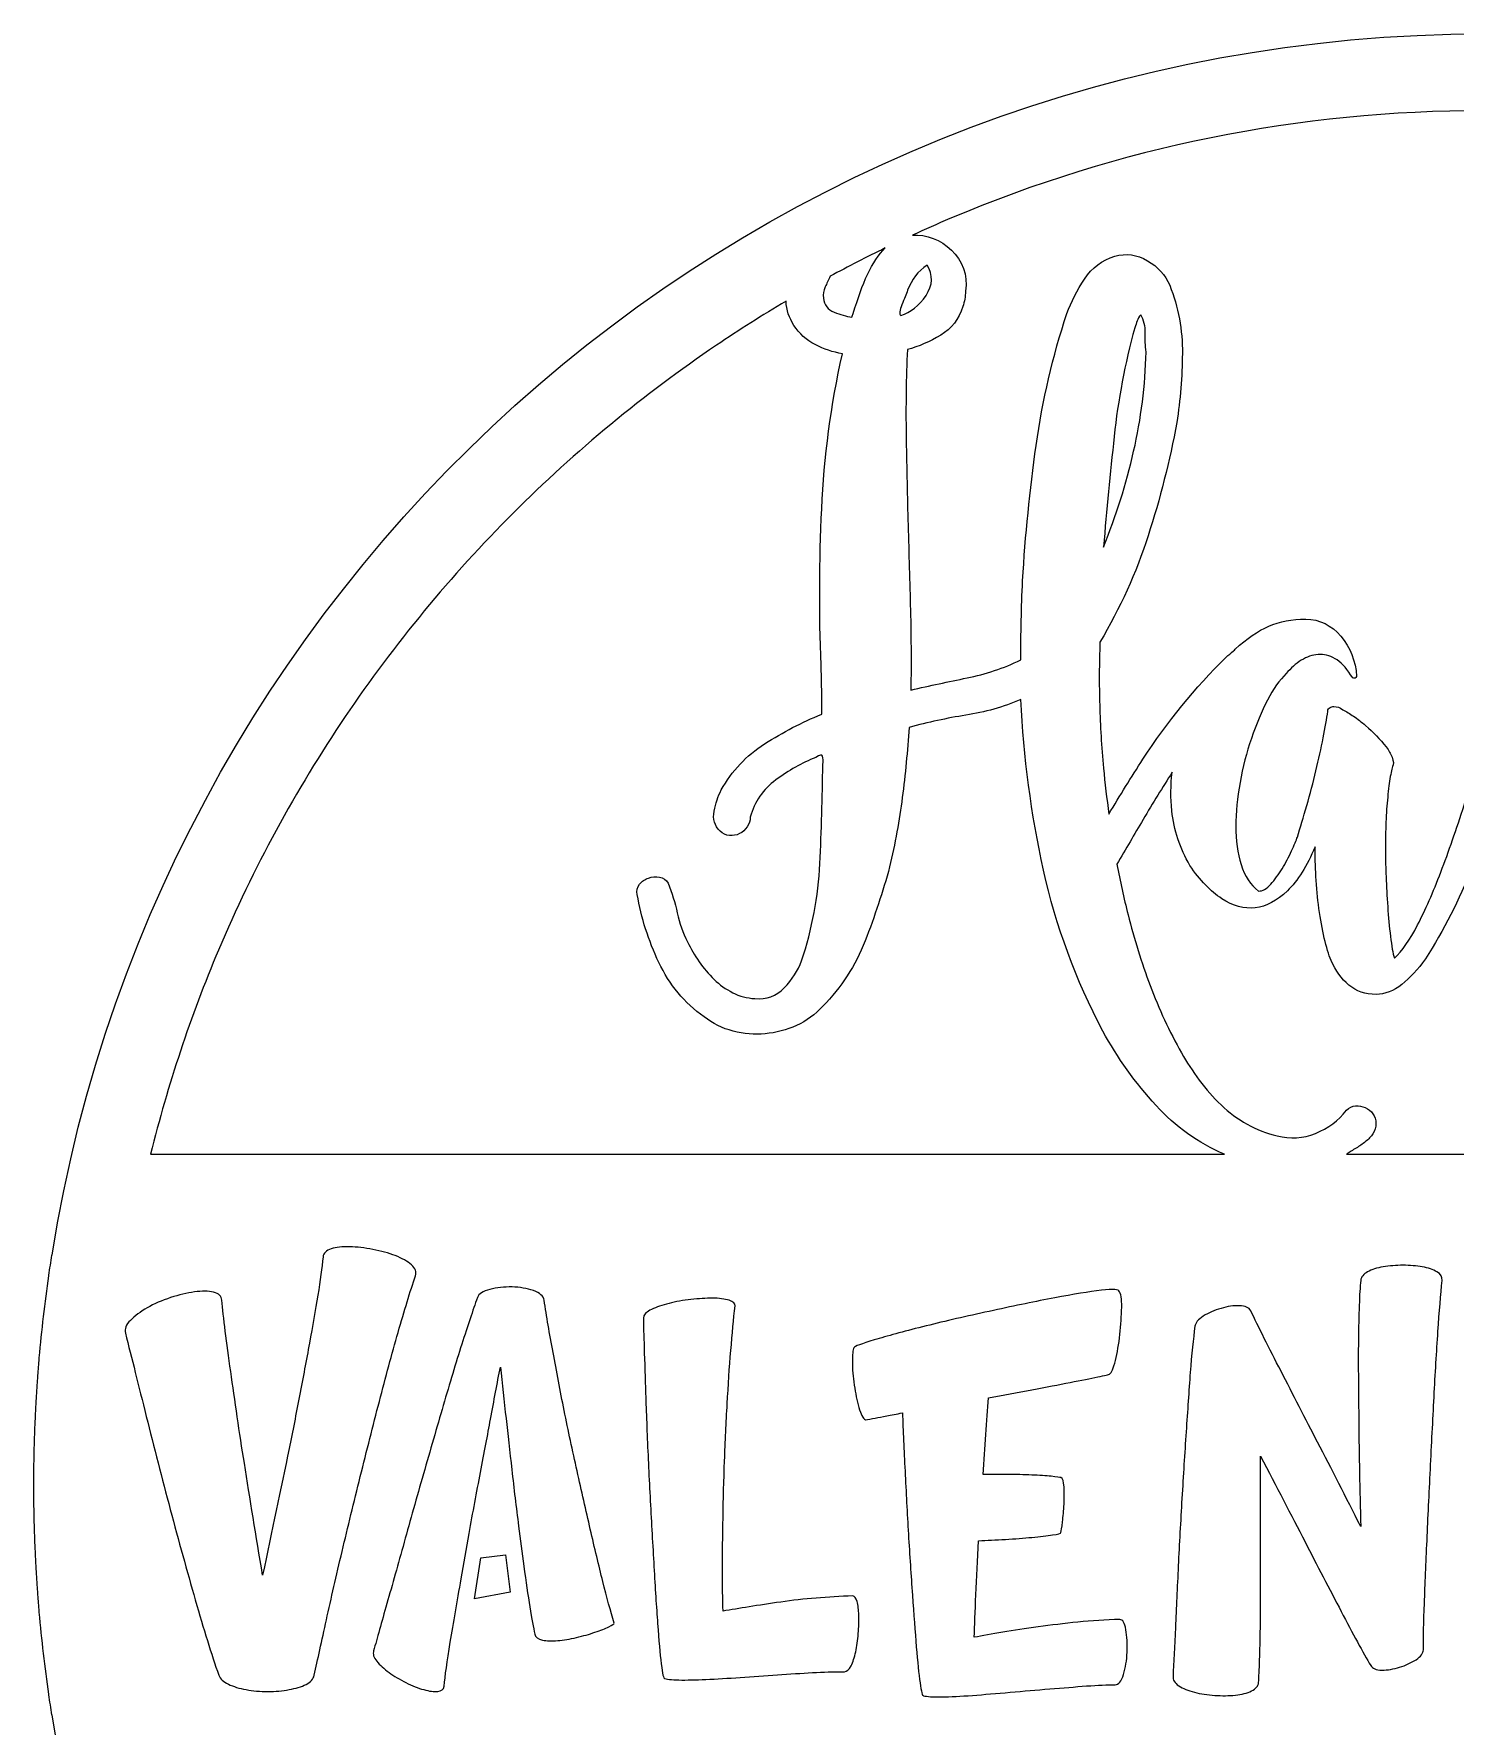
# Model space of a CAD drawing. Header units: inches. Extents: x -4083 to 8083, y -1951 to 5918.
# Drawn here: x -4083 to -2221, y -367 to 1849 of the extents above; entities that cross this region are included whole.
import ezdxf

# ---------------------------------------------------------------- set-up
doc = ezdxf.new("R2010")
doc.units = ezdxf.units.IN
doc.header["$MEASUREMENT"] = 0
doc.layers.add('2', color=7, linetype='Continuous')

msp = doc.modelspace()

# ---------------------------------------------------------------- linework, layer by layer
at = {"layer": '2', "lineweight": 0}
msp.add_lwpolyline([(-3459, -191.4), (-3505.9, -199.8), (-3497.7, -146.5), (-3465, -142.6), (-3459, -191.4)], dxfattribs=at)
for points, knots in [([(-283.1, -24.6), (-283.1, -21.9), (-283.2, -19.3), (-283.2, -16.6), (-283.3, -10.5), (-283.5, -4.3), (-283.6, 1.9), (-283.7, 4.9), (-283.8, 8), (-283.9, 11.1), (-284.1, 16.9), (-284.3, 22.6), (-284.6, 28.4), (-284.7, 31.5), (-284.8, 34.6), (-285, 37.7), (-285.2, 43.5), (-285.5, 49.4), (-285.9, 55.2), (-286, 58.1), (-286.2, 61), (-286.3, 63.8), (-286.7, 70.1), (-287.1, 76.4), (-287.6, 82.7), (-287.7, 85.1), (-287.9, 87.4), (-288.1, 89.8), (-288.6, 97.2), (-289.2, 104.7), (-289.8, 112.1), (-289.9, 113.2), (-290, 114.4), (-290.1, 115.5), (-293.2, 151.6), (-297.4, 187.4), (-302.5, 223), (-302.6, 223.1), (-302.6, 223.3), (-302.6, 223.5), (-303.9, 232.3), (-305.2, 241.1), (-306.6, 249.9), (-306.6, 250), (-306.6, 250), (-306.6, 250), (-450.9, 1156.3), (-1236, 1849), (-2182.9, 1849), (-3129.8, 1849), (-3914.8, 1156.3), (-4059.1, 250), (-4059.1, 250), (-4059.2, 249.9), (-4059.2, 249.9), (-4060.6, 241.1), (-4061.9, 232.4), (-4063.2, 223.6), (-4063.2, 223.3), (-4063.2, 223.1), (-4063.3, 222.9), (-4068.4, 187.4), (-4072.5, 151.7), (-4075.7, 115.6), (-4075.8, 114.4), (-4075.9, 113.2), (-4076, 111.9), (-4076.6, 104.6), (-4077.2, 97.2), (-4077.7, 89.8), (-4077.9, 87.4), (-4078.1, 85), (-4078.2, 82.6), (-4078.7, 76.4), (-4079.1, 70.2), (-4079.4, 63.9), (-4079.6, 61), (-4079.8, 58.1), (-4079.9, 55.2), (-4080.3, 49.4), (-4080.6, 43.6), (-4080.8, 37.8), (-4081, 34.6), (-4081.1, 31.5), (-4081.2, 28.3), (-4081.5, 22.6), (-4081.7, 16.9), (-4081.9, 11.2), (-4082, 8.1), (-4082.1, 4.9), (-4082.2, 1.8), (-4082.3, -4.3), (-4082.4, -10.3), (-4082.5, -16.4), (-4082.6, -19.1), (-4082.7, -21.9), (-4082.7, -24.6), (-4082.8, -33.4), (-4082.9, -42.2), (-4082.9, -51), (-4082.9, -59.8), (-4082.8, -68.6), (-4082.7, -77.4), (-4082.7, -80.2), (-4082.6, -82.9), (-4082.5, -85.6), (-4082.4, -91.7), (-4082.3, -97.8), (-4082.2, -103.8), (-4082.1, -107), (-4082, -110.1), (-4081.9, -113.3), (-4081.7, -119), (-4081.5, -124.7), (-4081.2, -130.4), (-4081.1, -133.5), (-4081, -136.7), (-4080.8, -139.8), (-4080.6, -145.6), (-4080.3, -151.4), (-4079.9, -157.2), (-4079.8, -160.1), (-4079.6, -163), (-4079.4, -166), (-4079.1, -172.2), (-4078.7, -178.4), (-4078.2, -184.6), (-4078.1, -187.1), (-4077.9, -189.5), (-4077.7, -191.9), (-4077.2, -199.2), (-4076.6, -206.6), (-4076, -214), (-4075.9, -215.2), (-4075.8, -216.4), (-4075.7, -217.6), (-4072.5, -253.7), (-4068.4, -289.5), (-4063.3, -325), (-4063.2, -325.2), (-4063.2, -325.4), (-4063.2, -325.6), (-4061.9, -334.4), (-4060.6, -343.2), (-4059.2, -351.9), (-4059.2, -352), (-4059.1, -352), (-4059.1, -352.1), (-3914.8, -1258.4), (-3129.8, -1951), (-2182.9, -1951), (-1236, -1951), (-450.9, -1258.3), (-306.6, -352.1), (-306.6, -352), (-306.6, -352), (-306.6, -352), (-305.2, -343.2), (-303.9, -334.4), (-302.6, -325.6), (-302.6, -325.4), (-302.6, -325.2), (-302.5, -325), (-297.4, -289.5), (-293.2, -253.7), (-290.1, -217.6), (-290, -216.4), (-289.9, -215.3), (-289.8, -214.1), (-289.2, -206.7), (-288.6, -199.3), (-288.1, -191.8), (-287.9, -189.5), (-287.7, -187.1), (-287.6, -184.8), (-287.1, -178.5), (-286.7, -172.2), (-286.3, -165.9), (-286.2, -163), (-286, -160.2), (-285.9, -157.3), (-285.5, -151.4), (-285.2, -145.6), (-285, -139.7), (-284.8, -136.6), (-284.7, -133.5), (-284.6, -130.5), (-284.3, -124.7), (-284.1, -118.9), (-283.9, -113.1), (-283.8, -110), (-283.7, -107), (-283.6, -103.9), (-283.5, -97.7), (-283.3, -91.6), (-283.2, -85.4), (-283.2, -82.8), (-283.1, -80.1), (-283.1, -77.5), (-283, -68.7), (-282.9, -59.8), (-282.9, -51), (-282.9, -42.2), (-283, -33.4), (-283.1, -24.6)], [0, 0, 0, 0, 1, 1, 1, 2, 2, 2, 3, 3, 3, 4, 4, 4, 5, 5, 5, 6, 6, 6, 7, 7, 7, 8, 8, 8, 9, 9, 9, 10, 10, 10, 11, 11, 11, 12, 12, 12, 13, 13, 13, 14, 14, 14, 15, 15, 15, 16, 16, 16, 17, 17, 17, 18, 18, 18, 19, 19, 19, 20, 20, 20, 21, 21, 21, 22, 22, 22, 23, 23, 23, 24, 24, 24, 25, 25, 25, 26, 26, 26, 27, 27, 27, 28, 28, 28, 29, 29, 29, 30, 30, 30, 31, 31, 31, 32, 32, 32, 33, 33, 33, 34, 34, 34, 35, 35, 35, 36, 36, 36, 37, 37, 37, 38, 38, 38, 39, 39, 39, 40, 40, 40, 41, 41, 41, 42, 42, 42, 43, 43, 43, 44, 44, 44, 45, 45, 45, 46, 46, 46, 47, 47, 47, 48, 48, 48, 49, 49, 49, 50, 50, 50, 51, 51, 51, 52, 52, 52, 53, 53, 53, 54, 54, 54, 55, 55, 55, 56, 56, 56, 57, 57, 57, 58, 58, 58, 59, 59, 59, 60, 60, 60, 61, 61, 61, 62, 62, 62, 63, 63, 63, 64, 64, 64, 65, 65, 65, 66, 66, 66, 67, 67, 67, 68, 68, 68, 68]), ([(-2182.9, 1748.4), (-1939.9, 1748.4), (-1704.3, 1700.9), (-1482.5, 1607), (-1375.9, 1562), (-1273.1, 1506.1), (-1176.9, 1441.2), (-1081.6, 1376.8), (-992, 1302.8), (-910.5, 1221.4), (-829, 1139.9), (-755.1, 1050.3), (-690.7, 955), (-625.7, 858.8), (-569.9, 756), (-524.8, 649.4), (-488, 562.3), (-458.3, 473), (-435.8, 382), (-435.8, 382), (-1257, 382), (-1257, 382), (-1252.1, 385.5), (-1247.4, 389.3), (-1243, 393.4), (-1223.2, 411), (-1205.6, 436.1), (-1190.4, 468.1), (-1175.2, 500.2), (-1161.9, 534.7), (-1150.8, 570.7), (-1139.7, 606.8), (-1130.4, 642.8), (-1123.2, 677.7), (-1116, 712.7), (-1110.3, 742.5), (-1106.5, 766.3), (-1106.5, 766.3), (-1106, 769.1), (-1106, 769.1), (-1106, 769.1), (-1103.3, 768.3), (-1103.3, 768.3), (-1097.4, 766.6), (-1091.1, 763.2), (-1084.5, 758.3), (-1077.8, 753.4), (-1071.6, 746.4), (-1065.9, 737.6), (-1060.2, 728.7), (-1055.5, 717.8), (-1052.1, 705), (-1048.8, 692.3), (-1047, 677), (-1047, 659.6), (-1047, 654.2), (-1045.5, 650.3), (-1042.5, 647.7), (-1039.3, 645), (-1036, 643.7), (-1032.4, 643.7), (-1028.8, 643.7), (-1025.5, 645), (-1022.3, 647.7), (-1019.3, 650.2), (-1017.7, 654.5), (-1017.7, 660.4), (-1017.7, 682.4), (-1020.2, 701.6), (-1025.2, 717.4), (-1030.1, 733.3), (-1036.6, 746.7), (-1044.4, 757.3), (-1052.3, 767.9), (-1061.2, 776.3), (-1071, 782.2), (-1080.8, 788.2), (-1090.4, 792.6), (-1099.7, 795.3), (-1099.7, 795.3), (-1101.6, 795.9), (-1101.6, 795.9), (-1101.6, 795.9), (-1101.5, 797.9), (-1101.5, 797.9), (-1100.9, 809), (-1099.6, 824.4), (-1097.7, 843.6), (-1095.8, 862.4), (-1093.8, 883.7), (-1091.8, 906.8), (-1089.9, 929.3), (-1087.7, 953.1), (-1085.1, 977.6), (-1082.6, 1001.7), (-1080.7, 1024.6), (-1079.3, 1045.7), (-1077.8, 1067.9), (-1076.7, 1086.2), (-1075.9, 1101.8), (-1075.1, 1117.7), (-1075.2, 1128.8), (-1076.3, 1134.7), (-1078.5, 1147.7), (-1083.7, 1160.2), (-1091.8, 1171.8), (-1100, 1183.6), (-1109.7, 1194), (-1120.6, 1202.7), (-1131.6, 1211.5), (-1143, 1218.6), (-1154.4, 1223.7), (-1165.8, 1228.9), (-1175.6, 1231.5), (-1183.5, 1231.5), (-1188.8, 1231.5), (-1193, 1230.2), (-1196.3, 1227.6), (-1197.9, 1219.7), (-1200, 1206.7), (-1202.4, 1188.9), (-1204.9, 1170.4), (-1208, 1149.1), (-1211.6, 1125.6), (-1215.2, 1102.2), (-1219.5, 1077.3), (-1224.2, 1051.8), (-1228.9, 1026.2), (-1234.4, 1002.7), (-1240.6, 982.1), (-1246.7, 961.3), (-1253.9, 943.9), (-1261.7, 930.4), (-1270.1, 916.2), (-1279.6, 909.6), (-1290.2, 910.8), (-1290.2, 910.8), (-1291.5, 910.9), (-1291.5, 910.9), (-1291.5, 910.9), (-1292.1, 912.2), (-1292.1, 912.2), (-1303.3, 935.2), (-1311.7, 962.4), (-1317, 993.2), (-1322.3, 1023.9), (-1325.7, 1056), (-1327.1, 1088.6), (-1328.5, 1121.2), (-1328.5, 1154.2), (-1327.1, 1186.8), (-1325.8, 1219.2), (-1323.8, 1249.6), (-1321.3, 1277.3), (-1318.7, 1305), (-1316.1, 1329), (-1313.3, 1348.6), (-1310.5, 1368.4), (-1308.6, 1382.3), (-1307.4, 1390.1), (-1307, 1394.4), (-1309, 1397.5), (-1313.9, 1399.6), (-1319.4, 1401.9), (-1326.8, 1403.1), (-1335.9, 1403.1), (-1335.9, 1403.1), (-1340.1, 1403.1), (-1340.1, 1403.1), (-1349.9, 1403.1), (-1360.7, 1401.7), (-1372.2, 1399), (-1383.8, 1396.2), (-1395.3, 1392.4), (-1406.5, 1387.4), (-1417.7, 1382.5), (-1427.9, 1376.4), (-1436.9, 1369.3), (-1445.7, 1362.4), (-1452, 1354.7), (-1455.8, 1346.2), (-1460.7, 1324.2), (-1464.3, 1297.4), (-1466.6, 1266.5), (-1468.8, 1235.4), (-1469, 1202.4), (-1467.4, 1168.4), (-1465.7, 1134.2), (-1461.8, 1099.8), (-1455.7, 1066.1), (-1451.7, 1044.2), (-1446.6, 1023.3), (-1440.4, 1003.6), (-1444.9, 998.2), (-1450, 992.6), (-1455.6, 986.8), (-1465.9, 976.3), (-1478.9, 965.8), (-1494.7, 955.2), (-1495.7, 963.9), (-1496.8, 972.5), (-1498.2, 981), (-1499.6, 989.4), (-1501.7, 998), (-1504.5, 1006.7), (-1510.6, 1025.5), (-1521.5, 1041.3), (-1537.4, 1054.1), (-1553.2, 1066.9), (-1571.1, 1073.6), (-1591.1, 1074), (-1591.1, 1074), (-1599.5, 1074), (-1599.5, 1074), (-1613.5, 1072.7), (-1625.1, 1066.8), (-1634.4, 1056.5), (-1643.8, 1046.2), (-1652.1, 1035.8), (-1659.6, 1025.3), (-1666.1, 1016.6), (-1671.9, 1007.7), (-1677.1, 998.5), (-1682.2, 989.3), (-1687.1, 980), (-1691.7, 970.3), (-1690.8, 978.1), (-1688.8, 987.4), (-1685.8, 998.2), (-1682.8, 1008.9), (-1680.8, 1018.2), (-1679.8, 1026), (-1684.5, 1035.1), (-1691.6, 1041.6), (-1701.1, 1045.5), (-1710.7, 1049.4), (-1719.9, 1053.2), (-1728.7, 1056.9), (-1732.9, 1057.8), (-1737.4, 1058.8), (-1742, 1060), (-1746.7, 1061.1), (-1751.3, 1061.6), (-1756, 1061.3), (-1760.6, 1061.1), (-1765.1, 1060.2), (-1769.3, 1058.6), (-1773.4, 1057), (-1776.7, 1053.9), (-1779, 1049.3), (-1784.8, 1039.7), (-1790, 1028.8), (-1794.9, 1016.6), (-1795, 1016.5), (-1795, 1016.5), (-1795.1, 1016.4), (-1801.6, 1007.2), (-1810, 997.3), (-1820.2, 986.8), (-1830.5, 976.3), (-1843.5, 965.8), (-1859.3, 955.2), (-1860.3, 963.9), (-1861.4, 972.5), (-1862.8, 981), (-1864.2, 989.4), (-1866.3, 998), (-1869.1, 1006.7), (-1875.2, 1025.5), (-1886.1, 1041.3), (-1902, 1054.1), (-1917.8, 1066.9), (-1935.7, 1073.6), (-1955.7, 1074), (-1955.7, 1074), (-1964.1, 1074), (-1964.1, 1074), (-1978.1, 1072.7), (-1989.7, 1066.8), (-1999, 1056.5), (-2008.4, 1046.2), (-2016.7, 1035.8), (-2024.2, 1025.3), (-2030.7, 1016.6), (-2036.5, 1007.7), (-2041.7, 998.5), (-2046.8, 989.3), (-2051.7, 980), (-2056.3, 970.3), (-2055.4, 978.1), (-2053.4, 987.4), (-2050.4, 998.2), (-2047.4, 1008.9), (-2045.4, 1018.2), (-2044.4, 1026), (-2049.1, 1035.1), (-2056.2, 1041.6), (-2065.8, 1045.5), (-2075.3, 1049.4), (-2084.5, 1053.2), (-2093.3, 1056.9), (-2097.5, 1057.8), (-2102, 1058.8), (-2106.6, 1060), (-2111.3, 1061.1), (-2115.9, 1061.6), (-2120.6, 1061.3), (-2125.2, 1061.1), (-2129.7, 1060.2), (-2133.9, 1058.6), (-2138, 1057), (-2141.3, 1053.9), (-2143.6, 1049.3), (-2156.2, 1028.3), (-2166.7, 1000.9), (-2175.1, 967.2), (-2179.2, 950.7), (-2182.8, 933.5), (-2185.9, 915.5), (-2193.8, 889.4), (-2201.7, 864), (-2209.7, 839.2), (-2219.8, 807.5), (-2230, 778.3), (-2240.2, 751.6), (-2250.3, 724.9), (-2260.5, 701.8), (-2270.6, 682.3), (-2280.8, 662.7), (-2290.9, 648.2), (-2301.1, 638.6), (-2303, 645.3), (-2304.7, 654.8), (-2306.2, 667.2), (-2307.6, 679.6), (-2308.9, 692.6), (-2309.8, 706.2), (-2310.8, 719.8), (-2311.5, 732.8), (-2312, 745.2), (-2312.5, 757.6), (-2312.7, 766.9), (-2312.7, 773.1), (-2312.7, 784.5), (-2312.6, 796.2), (-2312.4, 808.1), (-2312.1, 820), (-2311.5, 831.3), (-2310.5, 841.7), (-2309.6, 852.7), (-2308.5, 862.4), (-2307.3, 870.7), (-2306.1, 879.1), (-2304.7, 885.4), (-2303.3, 889.7), (-2301.8, 892.5), (-2302.1, 896.6), (-2304, 901.8), (-2305, 904.2), (-2306.1, 906.5), (-2307.3, 908.6), (-2308.5, 910.8), (-2310.1, 913), (-2312, 915.4), (-2319.7, 925.4), (-2328.7, 934.7), (-2338.8, 943.3), (-2344.2, 948.1), (-2349.4, 952.1), (-2354.4, 955.5), (-2359.5, 958.8), (-2364.2, 961.7), (-2368.6, 964.1), (-2372.5, 966.9), (-2376.3, 968.3), (-2380.2, 968.3), (-2382.1, 968.3), (-2383.8, 967.9), (-2385.3, 966.9), (-2387.2, 966), (-2388.2, 964.5), (-2388.2, 962.6), (-2388.2, 962.6), (-2388.2, 961.9), (-2388.2, 961.9), (-2389.6, 952.4), (-2391.7, 940.8), (-2394.4, 927.2), (-2397, 913.6), (-2400.2, 899.2), (-2403.8, 884), (-2407.4, 868.7), (-2411.4, 853.6), (-2415.8, 838.5), (-2420.1, 823.5), (-2424.2, 809.8), (-2428.1, 797.4), (-2429.5, 793.1), (-2432.1, 787), (-2435.7, 779.2), (-2439.3, 771.3), (-2443.5, 763.5), (-2448.1, 755.9), (-2452.7, 748.3), (-2457.6, 741.5), (-2462.9, 735.5), (-2468.3, 729.6), (-2473.6, 726.6), (-2478.9, 726.6), (-2489.5, 734.7), (-2497.2, 746.3), (-2501.7, 761.3), (-2506.4, 776.3), (-2508.6, 793), (-2508.6, 811.4), (-2508.6, 829.7), (-2506.8, 848.9), (-2503.2, 868.9), (-2499.6, 889), (-2494.6, 908.1), (-2488.3, 926.5), (-2482, 944.9), (-2475, 961.6), (-2467.3, 976.6), (-2459.5, 991.6), (-2451.3, 1003.1), (-2442.6, 1011.3), (-2436.8, 1018.4), (-2430.3, 1024.2), (-2423, 1028.8), (-2415.8, 1033.3), (-2408.4, 1035.8), (-2400.9, 1036.3), (-2393.4, 1036.8), (-2386, 1035), (-2378.8, 1030.9), (-2371.5, 1026.9), (-2364.7, 1019.8), (-2358.4, 1009.8), (-2356.5, 1006), (-2354.6, 1004.6), (-2352.6, 1005.5), (-2351.7, 1006), (-2350.9, 1006.7), (-2350.5, 1007.7), (-2351.9, 1028.2), (-2358.8, 1045.7), (-2371.1, 1060.3), (-2383.5, 1074.8), (-2398.8, 1082.3), (-2417.2, 1082.8), (-2435.1, 1082.8), (-2451.2, 1079.7), (-2465.5, 1073.5), (-2479.7, 1067.3), (-2494.4, 1057.3), (-2509.4, 1043.4), (-2510.2, 1042.6), (-2511, 1041.8), (-2511.8, 1041), (-2515, 1038.4), (-2518.2, 1035.7), (-2521.4, 1032.7), (-2562.3, 992.7), (-2598.6, 948.2), (-2630.3, 899.3), (-2645.7, 875.6), (-2660.5, 851.7), (-2674.9, 827.4), (-2677.7, 847.5), (-2680.1, 867.6), (-2682, 887.7), (-2684.6, 915.5), (-2686.2, 943), (-2687, 970.1), (-2687.8, 997.2), (-2687.7, 1024.6), (-2686.6, 1052.5), (-2660.3, 1096.8), (-2639.3, 1143.3), (-2623.6, 1191.8), (-2607.8, 1240.3), (-2595.3, 1289.8), (-2586, 1340.3), (-2581.4, 1369.8), (-2578.9, 1399.8), (-2578.7, 1430.5), (-2578.4, 1461.2), (-2584, 1491), (-2595.3, 1519.9), (-2601, 1533.3), (-2610.7, 1544), (-2624.3, 1552), (-2638, 1560), (-2652.3, 1561.9), (-2667.3, 1557.8), (-2683.8, 1552.6), (-2697, 1542.7), (-2706.8, 1528), (-2716.6, 1513.3), (-2724.3, 1498.2), (-2730, 1482.7), (-2748.5, 1426.5), (-2762, 1369), (-2770.2, 1310.2), (-2778.5, 1251.4), (-2784.4, 1192.3), (-2788, 1133), (-2789.6, 1097.9), (-2790.3, 1063.3), (-2790.3, 1029.3), (-2813, 1018.4), (-2836.5, 1010.6), (-2860.7, 1005.7), (-2885, 1000.8), (-2909.5, 995.5), (-2934.3, 989.8), (-2933.8, 1026.9), (-2934, 1064.1), (-2935, 1101.2), (-2936.1, 1138.4), (-2937.1, 1175.5), (-2938.1, 1212.7), (-2939.2, 1249.8), (-2939.9, 1287), (-2940.5, 1324.1), (-2941, 1361.2), (-2940.5, 1398.4), (-2938.9, 1435.5), (-2923.9, 1439.7), (-2909.4, 1446), (-2895.2, 1454.5), (-2881, 1463), (-2871.3, 1475.5), (-2866.2, 1492), (-2864.1, 1498.3), (-2863, 1505), (-2862.7, 1512.1), (-2855.5, 1554.7), (-2895.9, 1588.4), (-2932.3, 1585.4), (-2916, 1592.9), (-2899.7, 1600.1), (-2883.3, 1607), (-2661.5, 1700.9), (-2425.9, 1748.4), (-2182.9, 1748.4)], [0, 0, 0, 0, 1, 1, 1, 2, 2, 2, 3, 3, 3, 4, 4, 4, 5, 5, 5, 6, 6, 6, 7, 7, 7, 8, 8, 8, 9, 9, 9, 10, 10, 10, 11, 11, 11, 12, 12, 12, 13, 13, 13, 14, 14, 14, 15, 15, 15, 16, 16, 16, 17, 17, 17, 18, 18, 18, 19, 19, 19, 20, 20, 20, 21, 21, 21, 22, 22, 22, 23, 23, 23, 24, 24, 24, 25, 25, 25, 26, 26, 26, 27, 27, 27, 28, 28, 28, 29, 29, 29, 30, 30, 30, 31, 31, 31, 32, 32, 32, 33, 33, 33, 34, 34, 34, 35, 35, 35, 36, 36, 36, 37, 37, 37, 38, 38, 38, 39, 39, 39, 40, 40, 40, 41, 41, 41, 42, 42, 42, 43, 43, 43, 44, 44, 44, 45, 45, 45, 46, 46, 46, 47, 47, 47, 48, 48, 48, 49, 49, 49, 50, 50, 50, 51, 51, 51, 52, 52, 52, 53, 53, 53, 54, 54, 54, 55, 55, 55, 56, 56, 56, 57, 57, 57, 58, 58, 58, 59, 59, 59, 60, 60, 60, 61, 61, 61, 62, 62, 62, 63, 63, 63, 64, 64, 64, 65, 65, 65, 66, 66, 66, 67, 67, 67, 68, 68, 68, 69, 69, 69, 70, 70, 70, 71, 71, 71, 72, 72, 72, 73, 73, 73, 74, 74, 74, 75, 75, 75, 76, 76, 76, 77, 77, 77, 78, 78, 78, 79, 79, 79, 80, 80, 80, 81, 81, 81, 82, 82, 82, 83, 83, 83, 84, 84, 84, 85, 85, 85, 86, 86, 86, 87, 87, 87, 88, 88, 88, 89, 89, 89, 90, 90, 90, 91, 91, 91, 92, 92, 92, 93, 93, 93, 94, 94, 94, 95, 95, 95, 96, 96, 96, 97, 97, 97, 98, 98, 98, 99, 99, 99, 100, 100, 100, 101, 101, 101, 102, 102, 102, 103, 103, 103, 104, 104, 104, 105, 105, 105, 106, 106, 106, 107, 107, 107, 108, 108, 108, 109, 109, 109, 110, 110, 110, 111, 111, 111, 112, 112, 112, 113, 113, 113, 114, 114, 114, 115, 115, 115, 116, 116, 116, 117, 117, 117, 118, 118, 118, 119, 119, 119, 120, 120, 120, 121, 121, 121, 122, 122, 122, 123, 123, 123, 124, 124, 124, 125, 125, 125, 126, 126, 126, 127, 127, 127, 128, 128, 128, 129, 129, 129, 130, 130, 130, 131, 131, 131, 132, 132, 132, 133, 133, 133, 134, 134, 134, 135, 135, 135, 136, 136, 136, 137, 137, 137, 138, 138, 138, 139, 139, 139, 140, 140, 140, 141, 141, 141, 142, 142, 142, 143, 143, 143, 144, 144, 144, 145, 145, 145, 146, 146, 146, 147, 147, 147, 148, 148, 148, 149, 149, 149, 150, 150, 150, 151, 151, 151, 152, 152, 152, 153, 153, 153, 154, 154, 154, 155, 155, 155, 156, 156, 156, 157, 157, 157, 158, 158, 158, 159, 159, 159, 160, 160, 160, 161, 161, 161, 162, 162, 162, 163, 163, 163, 164, 164, 164, 165, 165, 165, 166, 166, 166, 167, 167, 167, 168, 168, 168, 169, 169, 169, 170, 170, 170, 171, 171, 171, 172, 172, 172, 173, 173, 173, 174, 174, 174, 175, 175, 175, 176, 176, 176, 177, 177, 177, 178, 178, 178, 179, 179, 179, 180, 180, 180, 181, 181, 181, 182, 182, 182, 182]), ([(-3046.5, 1517.6), (-3044.5, 1522.1), (-3042.3, 1526.8), (-3040, 1531.5), (-3016.3, 1544.4), (-2992.2, 1556.8), (-2967.9, 1568.6), (-2985.4, 1551.5), (-2998, 1522.2), (-3009.7, 1482.8), (-3010.3, 1481.3), (-3011, 1479.7), (-3011.6, 1478.1), (-3018.9, 1479.1), (-3026.6, 1481.3), (-3034.9, 1484.7), (-3043.1, 1488), (-3047.8, 1494.1), (-3048.8, 1502.9), (-3049.3, 1508), (-3048.5, 1512.9), (-3046.5, 1517.6)], [0, 0, 0, 0, 1, 1, 1, 2, 2, 2, 3, 3, 3, 4, 4, 4, 5, 5, 5, 6, 6, 6, 7, 7, 7, 7]), ([(-2914.4, 1506.4), (-2923.5, 1492.9), (-2934.5, 1484.1), (-2947.5, 1480.1), (-2949.5, 1482.1), (-2949, 1486.9), (-2946, 1494.4), (-2943, 1501.9), (-2940.5, 1508.2), (-2938.5, 1513.2), (-2933.5, 1527.2), (-2925, 1538.2), (-2912.9, 1546.2), (-2904.9, 1533.2), (-2905.4, 1519.9), (-2914.4, 1506.4)], [0, 0, 0, 0, 1, 1, 1, 2, 2, 2, 3, 3, 3, 4, 4, 4, 5, 5, 5, 5]), ([(-3841, 649.4), (-3795.9, 756), (-3740.1, 858.8), (-3675.1, 955), (-3610.7, 1050.3), (-3536.7, 1139.9), (-3455.3, 1221.4), (-3373.8, 1302.8), (-3284.2, 1376.8), (-3188.9, 1441.2), (-3159.2, 1461.3), (-3128.8, 1480.5), (-3097.8, 1498.8), (-3097.3, 1487.7), (-3093.8, 1477.1), (-3087.5, 1467.3), (-3080.3, 1456.4), (-3071, 1448), (-3059.6, 1442.1), (-3048.3, 1436.2), (-3036.4, 1432.2), (-3024, 1430.1), (-3039, 1362.5), (-3048, 1294.8), (-3051.1, 1227), (-3054.2, 1159.1), (-3054.5, 1090.9), (-3051.9, 1022.3), (-3051.4, 1012), (-3051.1, 1001.4), (-3051.1, 990.6), (-3051.1, 979.7), (-3051.1, 968.9), (-3051.1, 958.1), (-3076.9, 947.7), (-3101.8, 934.9), (-3125.8, 919.4), (-3149.8, 903.9), (-3168.7, 883.8), (-3182.7, 859), (-3186.8, 850.8), (-3189.9, 841.5), (-3192, 831.2), (-3194, 820.8), (-3191.4, 812.1), (-3184.2, 804.9), (-3180.6, 801.8), (-3176.5, 799.9), (-3171.8, 799.4), (-3167.2, 798.9), (-3162.8, 799.7), (-3158.7, 801.8), (-3154.6, 803.8), (-3151.2, 806.8), (-3148.6, 810.7), (-3146, 814.5), (-3144.7, 818.8), (-3144.7, 823.4), (-3139.1, 843.5), (-3127.9, 859.8), (-3111.1, 872.2), (-3094.3, 884.6), (-3076.9, 894.4), (-3058.9, 901.6), (-3053.7, 905.2), (-3050.7, 905.7), (-3050, 903.1), (-3049.2, 900.5), (-3049.1, 896.9), (-3049.6, 892.3), (-3050.1, 849), (-3051.4, 805.7), (-3053.4, 762.7), (-3055.5, 719.6), (-3063.5, 677.2), (-3077.4, 635.4), (-3082.1, 622.5), (-3089.7, 610.6), (-3100.3, 599.8), (-3110.8, 588.9), (-3123.6, 584.3), (-3138.6, 585.9), (-3148.9, 586.4), (-3158.6, 588.9), (-3167.6, 593.6), (-3176.6, 598.2), (-3184.7, 604), (-3192, 611), (-3199.2, 618), (-3205.8, 625.7), (-3211.7, 634.2), (-3217.6, 642.7), (-3222.7, 651.4), (-3226.8, 660.1), (-3233, 672), (-3237.5, 684.7), (-3240.3, 698.1), (-3243.2, 711.5), (-3247.2, 724.4), (-3252.3, 736.8), (-3254.9, 741.4), (-3258.6, 744.1), (-3263.5, 744.9), (-3268.4, 745.7), (-3273.2, 745.3), (-3277.8, 743.7), (-3282.5, 742.2), (-3286.4, 739.5), (-3289.5, 735.6), (-3292.6, 731.7), (-3293.6, 727.2), (-3292.6, 722.1), (-3287.4, 691.6), (-3278, 662), (-3264.3, 633.1), (-3250.6, 604.2), (-3230.9, 580.4), (-3205.1, 561.9), (-3193.8, 553.1), (-3181.1, 546.9), (-3167.2, 543.3), (-3153.3, 539.7), (-3139.2, 538.5), (-3125, 539.8), (-3110.8, 541.1), (-3097.2, 544.7), (-3084, 550.6), (-3070.8, 556.6), (-3059.4, 565), (-3049.6, 575.8), (-3025.3, 600.6), (-3006.9, 629.1), (-2994.2, 661.3), (-2981.6, 693.6), (-2970.9, 725.9), (-2962.1, 758.4), (-2954.9, 788.9), (-2949.4, 819.2), (-2945.5, 849.3), (-2941.6, 879.5), (-2938.7, 910.1), (-2936.6, 941), (-2911.8, 947.7), (-2887.1, 953), (-2862.3, 956.9), (-2837.5, 960.8), (-2813.5, 967.6), (-2790.3, 977.4), (-2786.7, 902.1), (-2776.8, 827.7), (-2760.5, 754.2), (-2744.3, 680.6), (-2718.4, 610.4), (-2682.8, 543.3), (-2663.7, 508.2), (-2640.5, 475.7), (-2613.1, 445.8), (-2587.9, 418.2), (-2558, 396.9), (-2523.5, 382), (-2523.5, 382), (-3930, 382), (-3930, 382), (-3907.5, 473), (-3877.8, 562.3), (-3841, 649.4)], [0, 0, 0, 0, 1, 1, 1, 2, 2, 2, 3, 3, 3, 4, 4, 4, 5, 5, 5, 6, 6, 6, 7, 7, 7, 8, 8, 8, 9, 9, 9, 10, 10, 10, 11, 11, 11, 12, 12, 12, 13, 13, 13, 14, 14, 14, 15, 15, 15, 16, 16, 16, 17, 17, 17, 18, 18, 18, 19, 19, 19, 20, 20, 20, 21, 21, 21, 22, 22, 22, 23, 23, 23, 24, 24, 24, 25, 25, 25, 26, 26, 26, 27, 27, 27, 28, 28, 28, 29, 29, 29, 30, 30, 30, 31, 31, 31, 32, 32, 32, 33, 33, 33, 34, 34, 34, 35, 35, 35, 36, 36, 36, 37, 37, 37, 38, 38, 38, 39, 39, 39, 40, 40, 40, 41, 41, 41, 42, 42, 42, 43, 43, 43, 44, 44, 44, 45, 45, 45, 46, 46, 46, 47, 47, 47, 48, 48, 48, 49, 49, 49, 50, 50, 50, 51, 51, 51, 52, 52, 52, 53, 53, 53, 54, 54, 54, 55, 55, 55, 55]), ([(-2626.3, 1432.4), (-2627.3, 1388.6), (-2632.7, 1345.2), (-2642.5, 1302.4), (-2652.3, 1259.6), (-2665.5, 1217.8), (-2682, 1177.1), (-2677.9, 1225.6), (-2673.2, 1273.8), (-2668.1, 1321.8), (-2662.9, 1369.8), (-2653.9, 1417.2), (-2641, 1464.2), (-2639.9, 1467.3), (-2638.9, 1470.2), (-2637.9, 1473.1), (-2636.9, 1475.9), (-2635.3, 1478.6), (-2633.2, 1481.2), (-2629.1, 1474), (-2627.2, 1466.1), (-2627.4, 1457.6), (-2627.7, 1449.1), (-2627.3, 1440.7), (-2626.3, 1432.4)], [0, 0, 0, 0, 1, 1, 1, 2, 2, 2, 3, 3, 3, 4, 4, 4, 5, 5, 5, 6, 6, 6, 7, 7, 7, 8, 8, 8, 8]), ([(-2363.7, 382), (-2363.5, 382.1), (-2363.3, 382.2), (-2363.2, 382.3), (-2359.6, 384.9), (-2355.6, 387.5), (-2351.2, 390.1), (-2346.8, 392.7), (-2342.7, 395.5), (-2338.8, 398.6), (-2334.9, 401.7), (-2331.7, 405.2), (-2329.1, 409), (-2326.5, 412.9), (-2325.2, 417.4), (-2325.2, 422.6), (-2325.2, 427.2), (-2326.5, 431.4), (-2329.1, 435), (-2331.7, 438.6), (-2335.1, 441.3), (-2339.2, 443.1), (-2343.3, 444.9), (-2347.6, 445.7), (-2351.9, 445.4), (-2356.3, 445.1), (-2360.3, 443.2), (-2363.9, 439.6), (-2374.3, 426.2), (-2387.7, 416.1), (-2404.2, 409.4), (-2420.7, 402.7), (-2437.5, 401.7), (-2454.5, 406.3), (-2468.4, 409.4), (-2481.6, 414.4), (-2493.9, 421.4), (-2506.3, 428.4), (-2517.7, 436.8), (-2528, 446.6), (-2538.3, 456.4), (-2547.9, 467.2), (-2556.6, 479.1), (-2565.4, 490.9), (-2573.1, 502.8), (-2579.8, 514.7), (-2595.8, 543), (-2609.5, 572.4), (-2620.9, 602.9), (-2632.2, 633.3), (-2641.9, 664.3), (-2649.9, 695.7), (-2655.4, 717.5), (-2660.2, 739.5), (-2664.4, 761.7), (-2652.9, 781.6), (-2641.5, 801.2), (-2630.2, 820.2), (-2617.2, 842.1), (-2604.5, 862.8), (-2592.1, 882.2), (-2594.1, 865.4), (-2594.2, 848.6), (-2592.5, 831.7), (-2589.8, 806.5), (-2581.9, 782.6), (-2568.9, 760.2), (-2555.8, 740.7), (-2541.9, 726.1), (-2527.1, 716.6), (-2512.4, 707), (-2497.8, 703.1), (-2483.2, 704.8), (-2468.7, 706.4), (-2454.7, 713.8), (-2441.2, 727), (-2427.6, 740.1), (-2415.5, 759.3), (-2404.9, 784.5), (-2404.9, 772.6), (-2404.5, 759.6), (-2403.8, 745.6), (-2403.1, 731.5), (-2401.7, 717.5), (-2399.8, 703.7), (-2397.9, 689.9), (-2395.6, 677), (-2392.9, 665.1), (-2390.2, 653.2), (-2387.2, 643.4), (-2383.8, 635.8), (-2378, 622.4), (-2370.3, 611.7), (-2360.6, 603.6), (-2350.9, 595.5), (-2339.1, 591.4), (-2325.1, 591.4), (-2313.4, 591.4), (-2302.2, 595.7), (-2291.3, 604.3), (-2280.4, 612.9), (-2270.2, 624.1), (-2260.5, 637.9), (-2236.3, 675.4), (-2216, 715.2), (-2199.5, 757.2), (-2199.6, 749), (-2199.6, 740.7), (-2199.5, 732.3), (-2199, 689.1), (-2196.3, 647.2), (-2191.1, 606.7), (-2186, 566.1), (-2178.4, 528.5), (-2168.4, 493.7), (-2158.4, 458.9), (-2145.7, 430), (-2130.4, 407.1), (-2123.9, 397.5), (-2116.9, 389.1), (-2109.5, 382), (-2109.5, 382), (-2363.7, 382), (-2363.7, 382)], [0, 0, 0, 0, 1, 1, 1, 2, 2, 2, 3, 3, 3, 4, 4, 4, 5, 5, 5, 6, 6, 6, 7, 7, 7, 8, 8, 8, 9, 9, 9, 10, 10, 10, 11, 11, 11, 12, 12, 12, 13, 13, 13, 14, 14, 14, 15, 15, 15, 16, 16, 16, 17, 17, 17, 18, 18, 18, 19, 19, 19, 20, 20, 20, 21, 21, 21, 22, 22, 22, 23, 23, 23, 24, 24, 24, 25, 25, 25, 26, 26, 26, 27, 27, 27, 28, 28, 28, 29, 29, 29, 30, 30, 30, 31, 31, 31, 32, 32, 32, 33, 33, 33, 34, 34, 34, 35, 35, 35, 36, 36, 36, 37, 37, 37, 38, 38, 38, 39, 39, 39, 40, 40, 40, 41, 41, 41, 41]), ([(-3963, 147.9), (-3964.3, 153.3), (-3962.2, 158.9), (-3956.5, 164.6), (-3950.8, 170.3), (-3943.4, 175.8), (-3934.3, 181), (-3925.2, 186.2), (-3915, 190.7), (-3903.9, 194.3), (-3892.7, 198), (-3882.3, 200.5), (-3872.5, 201.8), (-3862.7, 203.2), (-3854.4, 203.1), (-3847.5, 201.5), (-3840.7, 199.9), (-3837.1, 196.4), (-3836.6, 190.9), (-3835.7, 180), (-3834.2, 166.4), (-3832.2, 150.3), (-3830.1, 134.1), (-3827.7, 116.6), (-3825, 97.7), (-3822.3, 78.8), (-3819.4, 59), (-3816.5, 38.3), (-3813.5, 17.5), (-3810.4, -2.6), (-3807.2, -22.2), (-3800, -68.6), (-3792, -117.6), (-3783.3, -169), (-3771.1, -111.2), (-3759.4, -55.9), (-3748.5, -3.1), (-3744, 19.2), (-3739.4, 42.2), (-3734.9, 65.9), (-3730.3, 89.6), (-3726, 112.6), (-3721.9, 134.9), (-3717.8, 157.2), (-3714.1, 178), (-3711, 197.4), (-3707.8, 216.7), (-3705.5, 233.5), (-3704.1, 247.6), (-3703.7, 252.6), (-3700.1, 256.1), (-3693.5, 258.2), (-3686.9, 260.2), (-3678.9, 261.1), (-3669.3, 260.9), (-3659.7, 260.7), (-3649.6, 259.5), (-3638.9, 257.5), (-3628.2, 255.4), (-3618.4, 252.7), (-3609.5, 249.3), (-3600.7, 245.9), (-3593.6, 241.9), (-3588.4, 237.3), (-3583.1, 232.8), (-3581.4, 228), (-3583.2, 223), (-3590.1, 202.1), (-3597.6, 177.4), (-3605.8, 148.9), (-3614, 120.4), (-3622.2, 90.3), (-3630.4, 58.4), (-3638.6, 26.5), (-3646.9, -6.2), (-3655.3, -39.9), (-3663.7, -73.6), (-3671.7, -106.3), (-3679.2, -137.9), (-3686.7, -169.6), (-3693.5, -199.4), (-3699.7, -227.4), (-3705.8, -255.4), (-3711.2, -279.7), (-3715.7, -300.1), (-3716.7, -305.1), (-3720.2, -309.1), (-3726.3, -312.1), (-3732.5, -315), (-3739.9, -317.3), (-3748.5, -318.9), (-3757.2, -320.5), (-3766.5, -321.3), (-3776.5, -321.3), (-3786.5, -321.3), (-3796, -320.5), (-3804.9, -318.9), (-3813.7, -317.3), (-3821.5, -314.9), (-3828.1, -311.8), (-3834.7, -308.6), (-3838.9, -304.7), (-3840.7, -300.1), (-3850.3, -272.4), (-3860.5, -239.5), (-3871.4, -201.5), (-3882.4, -163.4), (-3893.3, -123.9), (-3904.2, -83), (-3915.2, -42), (-3925.6, -1.3), (-3935.6, 38.9), (-3945.7, 79.2), (-3954.8, 115.5), (-3963, 147.9)], [0, 0, 0, 0, 1, 1, 1, 2, 2, 2, 3, 3, 3, 4, 4, 4, 5, 5, 5, 6, 6, 6, 7, 7, 7, 8, 8, 8, 9, 9, 9, 10, 10, 10, 11, 11, 11, 12, 12, 12, 13, 13, 13, 14, 14, 14, 15, 15, 15, 16, 16, 16, 17, 17, 17, 18, 18, 18, 19, 19, 19, 20, 20, 20, 21, 21, 21, 22, 22, 22, 23, 23, 23, 24, 24, 24, 25, 25, 25, 26, 26, 26, 27, 27, 27, 28, 28, 28, 29, 29, 29, 30, 30, 30, 31, 31, 31, 32, 32, 32, 33, 33, 33, 34, 34, 34, 35, 35, 35, 36, 36, 36, 37, 37, 37, 38, 38, 38, 38]), ([(-2347.8, 31.1), (-2347.8, 49.3), (-2347.9, 67.6), (-2348.1, 86.1), (-2348.4, 104.5), (-2348.4, 122), (-2348.1, 138.7), (-2347.9, 155.3), (-2347.6, 170.4), (-2347.1, 184.1), (-2346.7, 197.7), (-2346, 208.7), (-2345.1, 216.9), (-2344.6, 221.4), (-2341.6, 225.2), (-2336.2, 228.1), (-2330.7, 231.1), (-2323.9, 233.2), (-2315.7, 234.6), (-2307.5, 236), (-2298.8, 236.7), (-2289.7, 236.7), (-2280.6, 236.7), (-2272.2, 236), (-2264.5, 234.6), (-2256.7, 233.2), (-2250.4, 231.1), (-2245.3, 228.1), (-2240.3, 225.2), (-2238.1, 221.4), (-2238.5, 216.9), (-2240.3, 198.6), (-2242.2, 176.3), (-2244, 149.9), (-2245.8, 123.5), (-2247.5, 94.9), (-2249.1, 64.2), (-2250.7, 33.5), (-2252.3, 1.9), (-2253.9, -30.4), (-2255.5, -62.7), (-2257, -93.8), (-2258.3, -123.6), (-2259.7, -153.4), (-2260.8, -180.9), (-2261.7, -205.9), (-2262.7, -230.9), (-2263.1, -251.2), (-2263.1, -266.7), (-2263.1, -271.2), (-2266.3, -275.6), (-2272.7, -279.7), (-2279, -283.8), (-2286.2, -287.1), (-2294.2, -289.6), (-2302.1, -292.1), (-2309.9, -293.3), (-2317.4, -293.3), (-2324.9, -293.3), (-2329.8, -291.3), (-2332.1, -287.2), (-2337.1, -279), (-2342.9, -268.7), (-2349.5, -256.4), (-2356.1, -244.1), (-2363.2, -230.8), (-2370.7, -216.5), (-2378.2, -202.1), (-2386, -187.1), (-2394.2, -171.4), (-2402.4, -155.7), (-2410.4, -140.3), (-2418.1, -125.3), (-2436.3, -90.3), (-2455.7, -52.9), (-2476.2, -13.3), (-2476.2, -13.3), (-2476.2, -139), (-2476.2, -139), (-2476.2, -155.4), (-2476.2, -172.1), (-2476.2, -189.2), (-2476.2, -206.2), (-2476.3, -222.5), (-2476.5, -238), (-2476.8, -253.5), (-2477.1, -267.5), (-2477.5, -280), (-2478, -292.5), (-2478.5, -302.4), (-2478.9, -309.7), (-2479.4, -314.2), (-2482.4, -317.9), (-2488.1, -320.6), (-2493.8, -323.4), (-2500.9, -325.2), (-2509.3, -326.1), (-2517.7, -327), (-2526.7, -327.1), (-2536.3, -326.4), (-2545.8, -325.8), (-2554.7, -324.4), (-2562.9, -322.3), (-2571.1, -320.3), (-2577.9, -317.4), (-2583.4, -313.8), (-2588.9, -310.2), (-2591.4, -306.1), (-2590.9, -301.5), (-2590, -283.8), (-2589, -262.4), (-2587.8, -237.3), (-2586.7, -212.3), (-2585.5, -185.4), (-2584.1, -156.7), (-2582.7, -128), (-2581.1, -98.7), (-2579.3, -68.6), (-2577.5, -38.6), (-2575.7, -9.5), (-2573.8, 18.5), (-2572, 46.5), (-2570.2, 72.4), (-2568.4, 96.3), (-2566.6, 120.2), (-2564.5, 140.4), (-2562.2, 156.8), (-2561.8, 161.3), (-2558.1, 165.7), (-2551.3, 170.1), (-2544.5, 174.4), (-2536.7, 177.8), (-2528.1, 180.3), (-2519.4, 182.8), (-2511.4, 184), (-2503.8, 183.7), (-2496.3, 183.5), (-2491.4, 181.3), (-2489.2, 177.2), (-2484.2, 166.8), (-2478.2, 154.7), (-2471.4, 141), (-2464.6, 127.4), (-2457.3, 113), (-2449.5, 98), (-2441.8, 83), (-2433.8, 67.5), (-2425.6, 51.6), (-2417.4, 35.6), (-2409.5, 20.2), (-2401.7, 5.1), (-2383.5, -29.9), (-2364.6, -66.8), (-2345.1, -105.5), (-2346.4, -56.8), (-2347.3, -11.3), (-2347.8, 31.1)], [0, 0, 0, 0, 1, 1, 1, 2, 2, 2, 3, 3, 3, 4, 4, 4, 5, 5, 5, 6, 6, 6, 7, 7, 7, 8, 8, 8, 9, 9, 9, 10, 10, 10, 11, 11, 11, 12, 12, 12, 13, 13, 13, 14, 14, 14, 15, 15, 15, 16, 16, 16, 17, 17, 17, 18, 18, 18, 19, 19, 19, 20, 20, 20, 21, 21, 21, 22, 22, 22, 23, 23, 23, 24, 24, 24, 25, 25, 25, 26, 26, 26, 27, 27, 27, 28, 28, 28, 29, 29, 29, 30, 30, 30, 31, 31, 31, 32, 32, 32, 33, 33, 33, 34, 34, 34, 35, 35, 35, 36, 36, 36, 37, 37, 37, 38, 38, 38, 39, 39, 39, 40, 40, 40, 41, 41, 41, 42, 42, 42, 43, 43, 43, 44, 44, 44, 45, 45, 45, 46, 46, 46, 47, 47, 47, 48, 48, 48, 49, 49, 49, 50, 50, 50, 51, 51, 51, 52, 52, 52, 52]), ([(-3464.4, 35.9), (-3467.1, 59.1), (-3469.6, 81.6), (-3471.9, 103.5), (-3476, 82.1), (-3480.3, 59.3), (-3484.9, 35.2), (-3488.5, 14.7), (-3492.9, -8.5), (-3497.9, -34.5), (-3502.9, -60.4), (-3507.9, -87.1), (-3512.9, -114.4), (-3512.9, -114.4), (-3523.1, -173.8), (-3523.1, -173.8), (-3528.6, -203.8), (-3533.4, -231.5), (-3537.5, -256.8), (-3541.6, -282), (-3544.3, -301.3), (-3545.7, -314.5), (-3546.1, -318.6), (-3548.9, -320.9), (-3553.9, -321.3), (-3558.9, -321.8), (-3565, -321), (-3572.3, -318.9), (-3579.6, -316.9), (-3587.3, -313.8), (-3595.5, -309.7), (-3603.7, -305.6), (-3611.1, -301.2), (-3617.7, -296.4), (-3624.3, -291.6), (-3629.7, -286.7), (-3633.8, -281.7), (-3637.9, -276.7), (-3639.2, -272.1), (-3637.9, -268), (-3633.3, -251.7), (-3627.5, -231.1), (-3620.5, -206.2), (-3613.4, -181.4), (-3605.9, -154.7), (-3597.9, -126), (-3590, -97.3), (-3581.5, -67.5), (-3572.7, -36.5), (-3563.8, -5.6), (-3555.1, 24.4), (-3546.7, 53.3), (-3538.3, 82.2), (-3530.2, 108.8), (-3522.5, 133.2), (-3514.7, 157.5), (-3507.9, 177.9), (-3502, 194.3), (-3500.2, 199.3), (-3494.7, 203), (-3485.6, 205.2), (-3476.5, 207.5), (-3466.8, 208.5), (-3456.6, 208.3), (-3446.3, 208.1), (-3437, 206.5), (-3428.6, 203.5), (-3420.1, 200.6), (-3415.5, 196.4), (-3414.5, 190.9), (-3411.4, 170), (-3407.5, 147.2), (-3402.9, 122.6), (-3398.4, 98), (-3393.5, 72.6), (-3388.3, 46.5), (-3383, 20.3), (-3377.4, -6), (-3371.5, -32.4), (-3365.6, -58.8), (-3359.8, -84.3), (-3354.1, -108.9), (-3348.4, -133.5), (-3343, -156.3), (-3337.7, -177.2), (-3332.5, -198.2), (-3327.6, -216.4), (-3323, -231.8), (-3323, -232.8), (-3325.3, -234.4), (-3329.9, -236.6), (-3334.4, -238.9), (-3340.4, -241.3), (-3348, -243.8), (-3355.5, -246.3), (-3363.6, -248.6), (-3372.2, -250.6), (-3380.9, -252.7), (-3389.1, -254), (-3396.8, -254.7), (-3404.5, -255.4), (-3411.3, -255.2), (-3416.9, -254), (-3422.6, -252.9), (-3425.9, -250.3), (-3426.8, -246.2), (-3428.7, -238), (-3430.8, -226.2), (-3433.3, -210.7), (-3435.8, -195.2), (-3438.5, -177.4), (-3441.2, -157.4), (-3441.2, -157.4), (-3448, -104.8), (-3448, -104.8), (-3451.2, -80.2), (-3454.2, -55.6), (-3456.9, -31.1), (-3459.6, -6.5), (-3462.1, 15.8), (-3464.4, 35.9)], [0, 0, 0, 0, 1, 1, 1, 2, 2, 2, 3, 3, 3, 4, 4, 4, 5, 5, 5, 6, 6, 6, 7, 7, 7, 8, 8, 8, 9, 9, 9, 10, 10, 10, 11, 11, 11, 12, 12, 12, 13, 13, 13, 14, 14, 14, 15, 15, 15, 16, 16, 16, 17, 17, 17, 18, 18, 18, 19, 19, 19, 20, 20, 20, 21, 21, 21, 22, 22, 22, 23, 23, 23, 24, 24, 24, 25, 25, 25, 26, 26, 26, 27, 27, 27, 28, 28, 28, 29, 29, 29, 30, 30, 30, 31, 31, 31, 32, 32, 32, 33, 33, 33, 34, 34, 34, 35, 35, 35, 36, 36, 36, 37, 37, 37, 38, 38, 38, 39, 39, 39, 40, 40, 40, 40]), ([(-3002.4, 50.6), (-3004.9, 59.4), (-3006.9, 69.2), (-3008.5, 79.9), (-3010.1, 90.6), (-3010.9, 100.8), (-3010.9, 110.3), (-3010.9, 119.9), (-3010.2, 126), (-3008.9, 128.8), (-3008, 130.6), (-2999.1, 134), (-2982.2, 139), (-2965.4, 144), (-2944.4, 149.7), (-2919.2, 156.1), (-2894, 162.4), (-2866.7, 168.8), (-2837.2, 175.2), (-2807.8, 181.6), (-2780.4, 187.3), (-2755.2, 192.3), (-2729.9, 197.3), (-2708.5, 200.9), (-2691, 203.2), (-2673.4, 205.5), (-2663.8, 205.5), (-2661.9, 203.2), (-2659.2, 200), (-2658, 192.8), (-2658.2, 181.7), (-2658.4, 170.5), (-2659.2, 158.7), (-2660.6, 146.2), (-2661.9, 133.6), (-2663.9, 122.3), (-2666.4, 112), (-2668.9, 101.8), (-2671.3, 96), (-2673.6, 94.6), (-2674.9, 93.7), (-2680.3, 92.3), (-2689.6, 90.5), (-2698.9, 88.7), (-2711, 86.3), (-2725.8, 83.3), (-2740.6, 80.4), (-2757.3, 77.2), (-2776, 73.8), (-2794.7, 70.4), (-2813.6, 66.8), (-2832.7, 63.2), (-2833.6, 48.2), (-2834.7, 32.1), (-2836.1, 15), (-2837.5, -2), (-2838.6, -19.4), (-2839.5, -37.2), (-2829.5, -37.2), (-2818.9, -37.2), (-2807.8, -37.2), (-2796.6, -37.2), (-2786, -37.4), (-2776, -37.9), (-2766, -38.3), (-2757.4, -38.9), (-2750.4, -39.6), (-2743.3, -40.3), (-2739.1, -40.9), (-2737.7, -41.3), (-2735.5, -42.2), (-2734.1, -46.2), (-2733.7, -53.3), (-2733.2, -60.3), (-2733.2, -67.9), (-2733.7, -76.1), (-2734.1, -84.3), (-2734.8, -92.1), (-2735.7, -99.4), (-2736.6, -106.6), (-2737.3, -111.2), (-2737.7, -113), (-2737.7, -114.4), (-2741.4, -115.5), (-2748.7, -116.4), (-2756, -117.3), (-2765, -118.4), (-2775.7, -119.5), (-2786.4, -120.6), (-2798, -121.5), (-2810.5, -122.2), (-2823, -122.9), (-2834.7, -123.5), (-2845.7, -123.9), (-2847, -149), (-2848.2, -172.5), (-2849.1, -194.6), (-2850, -216.7), (-2850.7, -235.3), (-2851.2, -250.3), (-2840.7, -248.5), (-2828.2, -246.3), (-2813.9, -243.8), (-2799.6, -241.3), (-2784.1, -238.9), (-2767.5, -236.6), (-2750.8, -234.4), (-2733.5, -232.3), (-2715.6, -230.5), (-2697.6, -228.7), (-2679.2, -227.5), (-2660.6, -227.1), (-2656.9, -227.1), (-2654.3, -231.5), (-2652.7, -240.4), (-2651.1, -249.3), (-2650.6, -259.1), (-2651, -269.8), (-2651.5, -280.5), (-2653.1, -290.2), (-2655.8, -299.1), (-2658.5, -308), (-2662.2, -312.4), (-2666.7, -312.4), (-2676.7, -312.4), (-2689.3, -313), (-2704.3, -314.1), (-2719.3, -315.3), (-2735.4, -316.5), (-2752.4, -317.9), (-2769.5, -319.3), (-2786.8, -320.7), (-2804.3, -322.3), (-2821.9, -323.9), (-2838.3, -325.3), (-2853.6, -326.4), (-2868.9, -327.6), (-2882.3, -328.3), (-2893.8, -328.5), (-2905.3, -328.7), (-2913.3, -328.1), (-2917.9, -326.8), (-2919.2, -327.2), (-2920.7, -321.7), (-2922.3, -310), (-2923.9, -298.4), (-2925.6, -282.7), (-2927.2, -262.9), (-2928.8, -243.1), (-2930.5, -220.5), (-2932.3, -195), (-2934.1, -169.5), (-2935.9, -143), (-2937.5, -115.4), (-2939.1, -87.9), (-2940.6, -60.3), (-2941.9, -32.8), (-2943.3, -5.2), (-2944.4, 20.2), (-2945.4, 43.4), (-2953.1, 42), (-2959.9, 40.8), (-2965.9, 39.6), (-2971.8, 38.5), (-2976.8, 37.5), (-2980.9, 36.6), (-2985.9, 35.6), (-2990.2, 35), (-2993.9, 34.5), (-2997, 36.3), (-2999.9, 41.7), (-3002.4, 50.6)], [0, 0, 0, 0, 1, 1, 1, 2, 2, 2, 3, 3, 3, 4, 4, 4, 5, 5, 5, 6, 6, 6, 7, 7, 7, 8, 8, 8, 9, 9, 9, 10, 10, 10, 11, 11, 11, 12, 12, 12, 13, 13, 13, 14, 14, 14, 15, 15, 15, 16, 16, 16, 17, 17, 17, 18, 18, 18, 19, 19, 19, 20, 20, 20, 21, 21, 21, 22, 22, 22, 23, 23, 23, 24, 24, 24, 25, 25, 25, 26, 26, 26, 27, 27, 27, 28, 28, 28, 29, 29, 29, 30, 30, 30, 31, 31, 31, 32, 32, 32, 33, 33, 33, 34, 34, 34, 35, 35, 35, 36, 36, 36, 37, 37, 37, 38, 38, 38, 39, 39, 39, 40, 40, 40, 41, 41, 41, 42, 42, 42, 43, 43, 43, 44, 44, 44, 45, 45, 45, 46, 46, 46, 47, 47, 47, 48, 48, 48, 49, 49, 49, 50, 50, 50, 51, 51, 51, 52, 52, 52, 53, 53, 53, 54, 54, 54, 55, 55, 55, 56, 56, 56, 57, 57, 57, 57]), ([(-3180.3, -216.1), (-3159.8, -212.5), (-3134.5, -208.5), (-3104.5, -204.2), (-3074.4, -199.9), (-3043, -197.2), (-3010.2, -196.3), (-3008, -196.3), (-3006.1, -198.7), (-3004.8, -203.5), (-3003.4, -208.3), (-3002.6, -214.3), (-3002.4, -221.6), (-3002.2, -228.9), (-3002.4, -236.9), (-3003.1, -245.5), (-3003.8, -254.2), (-3004.9, -262.1), (-3006.5, -269.4), (-3008.1, -276.7), (-3010.1, -282.8), (-3012.6, -287.8), (-3015.1, -292.9), (-3018, -295.4), (-3021.2, -295.4), (-3031.2, -295.4), (-3043.4, -295.7), (-3057.7, -296.4), (-3072.1, -297.1), (-3087.2, -298), (-3103.1, -299.1), (-3119.1, -300.2), (-3135.2, -301.4), (-3151.6, -302.5), (-3168, -303.7), (-3183.3, -304.6), (-3197.4, -305.3), (-3211.5, -305.9), (-3223.8, -306.3), (-3234.3, -306.3), (-3244.7, -306.3), (-3252.2, -305.6), (-3256.8, -304.2), (-3258.2, -304.7), (-3259.6, -298.3), (-3261.2, -285.1), (-3262.8, -271.9), (-3264.4, -254.4), (-3266, -232.5), (-3267.6, -210.7), (-3269.2, -185.7), (-3270.8, -157.7), (-3272.4, -129.7), (-3274, -101.1), (-3275.6, -71.7), (-3277.2, -42.3), (-3278.5, -13.5), (-3279.7, 14.7), (-3280.8, 42.9), (-3281.7, 68.3), (-3282.4, 90.8), (-3283.1, 113.4), (-3283.7, 131.7), (-3284.1, 145.8), (-3284.6, 159.9), (-3284.6, 167.7), (-3284.1, 169), (-3283.7, 172.7), (-3280.2, 176), (-3273.9, 179), (-3267.5, 181.9), (-3259.9, 184.5), (-3251, 186.8), (-3242.1, 189.1), (-3232.5, 190.8), (-3222.3, 191.9), (-3212.1, 193.1), (-3202.6, 193.6), (-3194, 193.6), (-3185.3, 193.6), (-3178.1, 192.7), (-3172.4, 190.9), (-3166.8, 189.1), (-3164.1, 186.6), (-3164.6, 183.4), (-3166.4, 166.5), (-3168.2, 147.1), (-3170.1, 125), (-3171.9, 102.9), (-3173.5, 79.7), (-3174.8, 55.3), (-3176.2, 31), (-3177.3, 6), (-3178.3, -19.4), (-3179.2, -45), (-3179.9, -69.8), (-3180.3, -93.9), (-3180.8, -118), (-3181, -140.6), (-3181, -161.5), (-3181, -182.5), (-3180.8, -200.7), (-3180.3, -216.1)], [0, 0, 0, 0, 1, 1, 1, 2, 2, 2, 3, 3, 3, 4, 4, 4, 5, 5, 5, 6, 6, 6, 7, 7, 7, 8, 8, 8, 9, 9, 9, 10, 10, 10, 11, 11, 11, 12, 12, 12, 13, 13, 13, 14, 14, 14, 15, 15, 15, 16, 16, 16, 17, 17, 17, 18, 18, 18, 19, 19, 19, 20, 20, 20, 21, 21, 21, 22, 22, 22, 23, 23, 23, 24, 24, 24, 25, 25, 25, 26, 26, 26, 27, 27, 27, 28, 28, 28, 29, 29, 29, 30, 30, 30, 31, 31, 31, 32, 32, 32, 33, 33, 33, 34, 34, 34, 34])]:
    msp.add_open_spline(points, degree=3, knots=knots, dxfattribs=at)

doc.saveas('drawing.dxf')
